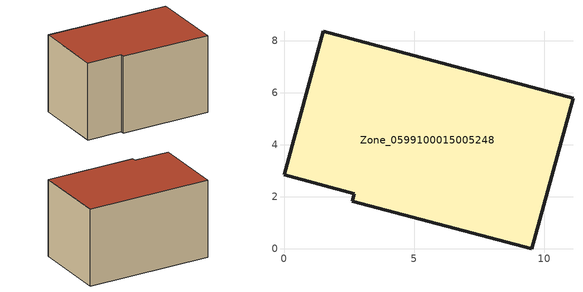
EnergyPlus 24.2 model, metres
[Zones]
Zone_0599100015005248
 floor ground (C_G): 2.62,1.83 2.7,2.11 0,2.85 1.51,8.35 11.11,5.79 9.52,0 z0.93
 wall outside (C_F): 2.7,2.11 2.62,1.83 9.52,0 11.11,5.79 1.51,8.35 0,2.85 2.7,2.11 z0.93:7.05
 roof outside (C_R): 1.51,8.35 0,2.85 2.7,2.11 2.62,1.83 9.52,0 11.11,5.79 z7.05
[BUILDING]
Pand.0599100015005248: North Axis=0; Terrain=City; Loads Convergence Tolerance Value=0.04; Temperature Convergence Tolerance Value=0.4; Solar Distribution=FullExterior; Maximum Number of Warmup Days=25; Minimum Number of Warmup Days=1
[Site:Location]
Rotterdam.The.Hague.AP_ZH_NLD Design_Conditions: Latitude=51.96; Longitude=4.45; Time Zone=1; Elevation=-4.5
[SITE:GROUNDTEMPERATURE:BUILDINGSURFACE]
18, 18, 18, 18, 18, 18, 18, 18, 18, 18, 18, 18
[MATERIAL] Thermal Absorptance=0.9; Solar Absorptance=0.7; Visible Absorptance=0.7
Name | Roughness | Thickness | Conductivity | Density | Specific Heat
G.TI.1946-1964 | MediumSmooth | 0.15 | 1 | 540 | 1210
F.TI.1946-1964 | Rough | 0.3 | 0.857143 | 1920 | 840
R.TI.1946-1964 | MediumRough | 0.2 | 0.277778 | 1500 | 1000
[CONSTRUCTION]
C_G: G.TI.1946-1964
C_F: F.TI.1946-1964
C_R: R.TI.1946-1964
[ZONE]
Zone_0599100015005248: Type=1; Multiplier=1; Ceiling Height=Autocalculate; Volume=Autocalculate; Floor Area=autocalculate; Part of Total Floor Area=Yes
[ZONEINFILTRATION:DESIGNFLOWRATE]
Infil_Zone_0599100015005248: Zone or ZoneList or Space or SpaceList=Zone_0599100015005248; Schedule=AlwaysOn; Design Flow Rate Calculation Method=Flow/Area; Flow Rate per Floor Area=0.003; Constant Term Coefficient=1; Temperature Term Coefficient=0; Velocity Term Coefficient=0; Velocity Squared Term Coefficient=0
[HVACTEMPLATE:ZONE:IDEALLOADSAIRSYSTEM]
Zone_0599100015005248: Maximum Heating Supply Air Temperature=50; Minimum Cooling Supply Air Temperature=13; Maximum Heating Supply Air Humidity Ratio=0.0156; Minimum Cooling Supply Air Humidity Ratio=0.0077; Heating Limit=NoLimit; Cooling Limit=NoLimit; Dehumidification Control Type=ConstantSensibleHeatRatio; Cooling Sensible Heat Ratio=0.7; Dehumidification Setpoint=60; Humidification Control Type=None; Humidification Setpoint=30; Outdoor Air Method=None; Outdoor Air Flow Rate per Person=0.00944; Outdoor Air Flow Rate per Zone Floor Area=0; Outdoor Air Flow Rate per Zone=0; Demand Controlled Ventilation Type=None; Outdoor Air Economizer Type=NoEconomizer; Heat Recovery Type=None; Sensible Heat Recovery Effectiveness=0.7; Latent Heat Recovery Effectiveness=0.65
[ZONECONTROL:THERMOSTAT]
ThermostatControl_Zone_0599100015005248: Zone or ZoneList=Zone_0599100015005248; Control Type Schedule=DualSetpointControlType; Control 1=Thermostat_Zone_0599100015005248; Temperature Difference Between Cutout And Setpoint=0
[THERMOSTATSETPOINT:DUALSETPOINT]
Thermostat_Zone_0599100015005248: Heating Setpoint Temperature Schedule=HeatingSetpoint_Zone_0599100015005248; Cooling Setpoint Temperature Schedule=CoolingSetpoint_Zone_0599100015005248
[SCHEDULE:COMPACT]
HeatingSetpoint_Zone_0599100015005248: Through: 12/31, For: AllDays, Until: 24:00, 21
CoolingSetpoint_Zone_0599100015005248: Through: 12/31, For: AllDays, Until: 24:00, 24
DualSetpointControlType: Through: 12/31, For: AllDays, Until: 24:00, 4
AlwaysOn: Through: 12/31, For: AllDays, Until: 24:00, 1
